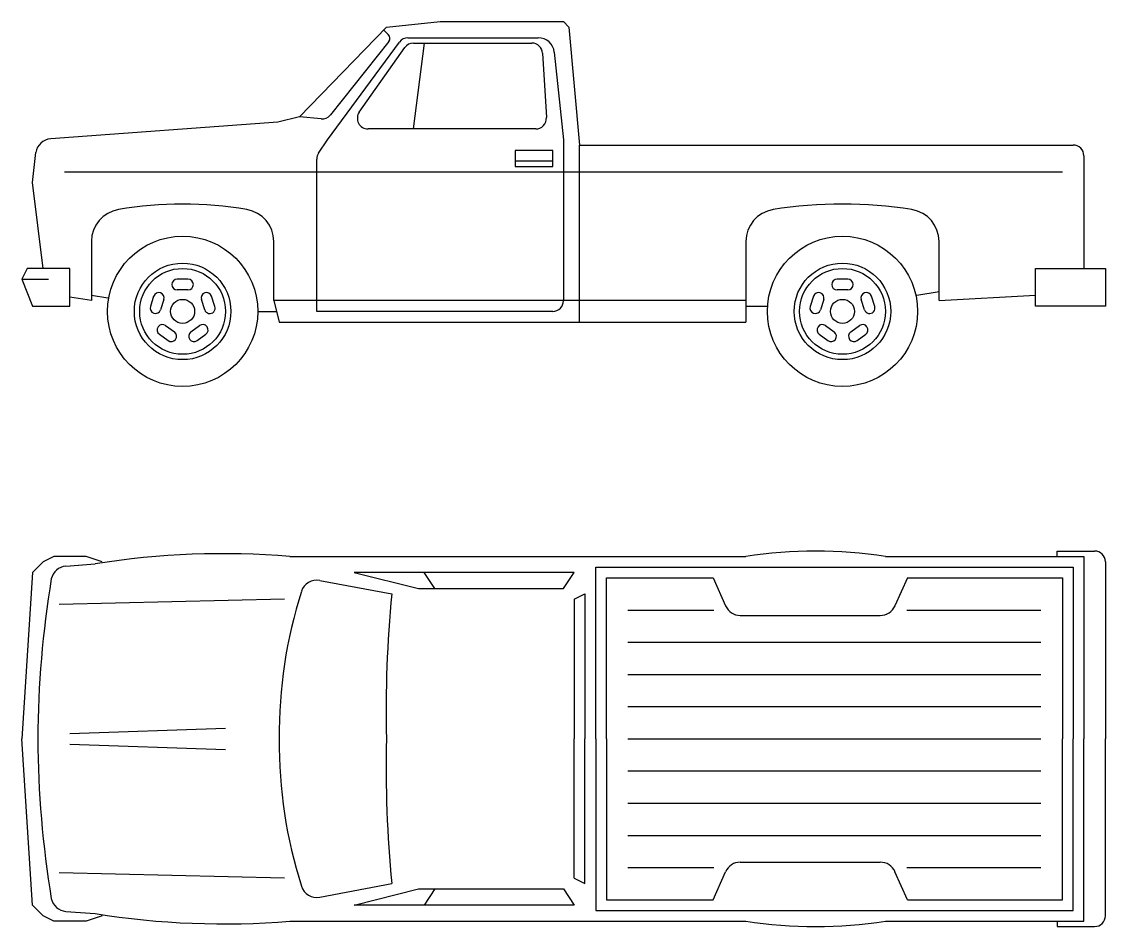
# Model space of a CAD drawing. Header units: millimetres. Extents: x 1343 to 64046, y 44602 to 77982.
# Drawn here: x 55051 to 60182, y 65494 to 69787 of the extents above; entities that cross this region are included whole.
import ezdxf

# ---------------------------------------------------------------- set-up
doc = ezdxf.new("R2010")
doc.units = ezdxf.units.MM

# ---------------------------------------------------------------- blocks, each defined once
blk = doc.blocks.new('A$C54E06AB9')
for p, q in [((152.4, 1752.6), (101.6, 1727.2)), ((304.8, 1752.6), (152.4, 1752.6)), ((381, 1727.2), (304.8, 1752.6)), ((1270, 1752.6), (3429, 1752.6)), ((4089.4, 1752.6), (5029.2, 1752.6)), ((4902.2, 1752.6), (4902.2, 1778)), ((4902.2, 1778), (5080, 1778)), ((5029.2, 1752.6), (5029.2, 889)), ((101.6, 1727.2), (50.8, 1676.4)), ((209.2, 1706.2), (347.6, 1716.8)), ((2717.8, 889), (2717.8, 1701.8)), ((2717.8, 1701.8), (4978.4, 1701.8)), ((4978.4, 1701.8), (4978.4, 889)), ((5130.8, 1727.2), (5130.8, 889)), ((50.8, 1676.4), (0, 889)), ((1574.8, 1676.4), (1879.6, 1600.2)), ((2616.2, 1676.4), (1574.8, 1676.4)), ((1955.8, 1600.2), (1905, 1676.4)), ((2565.4, 1600.2), (2616.2, 1676.4)), ((2768.6, 889), (2768.6, 1651)), ((2768.6, 1651), (3273.8, 1651)), ((3273.8, 1651), (3332.7, 1518.5)), ((4193.8, 1651), (4134.9, 1518.5)), ((4193.8, 1651), (4927.6, 1651)), ((4927.6, 1651), (4927.6, 889)), ((1411.4, 1638.8), (1752.6, 1574.8)), ((1879.6, 1600.2), (2565.4, 1600.2)), ((1244.6, 1549.4), (177.8, 1524)), ((2616.2, 1549.4), (2667, 1574.8)), ((2616.2, 1549.4), (2616.2, 889)), ((2667, 1574.8), (2667, 889)), ((2870.2, 1498.6), (3276.6, 1498.6)), ((4191, 1498.6), (4826, 1498.6)), ((3402.3, 1473.2), (4065.3, 1473.2)), ((2870.2, 1346.2), (4826, 1346.2)), ((2870.2, 1193.8), (4826, 1193.8)), ((2870.2, 1041.4), (4826, 1041.4)), ((228.6, 914.4), (965.2, 939.8)), ((50.8, 101.6), (0, 889)), ((2616.2, 228.6), (2616.2, 889)), ((2667, 203.2), (2667, 889)), ((2717.8, 889), (2717.8, 76.2)), ((2768.6, 889), (2768.6, 127)), ((2870.2, 889), (4826, 889)), ((4927.6, 127), (4927.6, 889)), ((4978.4, 76.2), (4978.4, 889)), ((5029.2, 25.4), (5029.2, 889)), ((5130.8, 50.8), (5130.8, 889)), ((228.6, 863.6), (965.2, 838.2)), ((2870.2, 736.6), (4826, 736.6)), ((2870.2, 584.2), (4826, 584.2)), ((2870.2, 431.8), (4826, 431.8)), ((2870.2, 279.4), (3276.6, 279.4)), ((3273.8, 127), (3332.7, 259.5)), ((3402.3, 304.8), (4065.3, 304.8)), ((4193.8, 127), (4134.9, 259.5)), ((4191, 279.4), (4826, 279.4)), ((1244.6, 228.6), (177.8, 254)), ((2616.2, 228.6), (2667, 203.2)), ((1411.4, 139.2), (1752.6, 203.2)), ((1574.8, 101.6), (1879.6, 177.8)), ((1879.6, 177.8), (2565.4, 177.8)), ((1955.8, 177.8), (1905, 101.6)), ((2565.4, 177.8), (2616.2, 101.6)), ((2768.6, 127), (3273.8, 127)), ((4193.8, 127), (4927.6, 127)), ((101.6, 50.8), (50.8, 101.6)), ((209.2, 71.8), (347.6, 61.2)), ((2616.2, 101.6), (1574.8, 101.6)), ((2717.8, 76.2), (4978.4, 76.2)), ((152.4, 25.4), (101.6, 50.8)), ((304.8, 25.4), (152.4, 25.4)), ((381, 50.8), (304.8, 25.4)), ((1270, 25.4), (3429, 25.4)), ((4089.4, 25.4), (5029.2, 25.4)), ((4902.2, 25.4), (4902.2, 0)), ((4902.2, 0), (5080, 0))]:
    blk.add_line(p, q)
for centre, radius, start, end in [((956.6, -2074.8), 3840.2, 85.3187, 99.1246), ((3759.2, -381), 2159, 81.2026, 98.7974), ((5080, 1727.2), 50.8, 0, 90), ((215, 1630.2), 76.2, 94.3987, 168.3158), ((4854, 864.6), 4777.9, 170.5917, 179.7072), ((1397.3, 1563.9), 76.2, 79.3803, 162.3167), ((3454.4, 908), 2235.3, 162.3167, 180.4883), ((7226.3, 1028.7), 5500.9, 174.3026, 181.4552), ((3402.3, 1549.4), 76.2, 203.9625, 270), ((4065.3, 1549.4), 76.2, 270, 336.0375), ((4854, 913.4), 4777.9, 180.2928, 189.4083), ((3454.4, 869.9), 2235.3, 179.5117, 197.6833), ((7226.3, 749.3), 5500.9, 178.5448, 185.6974), ((3402.3, 228.6), 76.2, 90, 156.0375), ((4065.3, 228.6), 76.2, 23.9625, 90), ((1397.3, 214.1), 76.2, 197.6833, 280.6197), ((215, 147.8), 76.2, 191.6842, 265.6013), ((956.6, 3852.8), 3840.2, 260.8754, 274.6813), ((3759.2, 2159), 2159, 261.2026, 278.7974), ((5080, 50.8), 50.8, 270, 0)]:
    blk.add_arc(centre, radius, start, end)
blk = doc.blocks.new('A$C13806C89')
for p, q in [((1314.7, 1277.3), (1727.2, 1701.8)), ((1727.2, 1701.8), (1981.2, 1727.2)), ((1981.2, 1727.2), (2565.4, 1727.2)), ((2565.4, 1727.2), (2590.8, 1701.8)), ((2590.8, 1701.8), (2641.6, 1143)), ((1736, 1666.7), (1713.1, 1688.4)), ((1829.1, 1651), (2446, 1651)), ((1447.8, 1168.4), (1788.2, 1630.3)), ((1738.7, 1632.9), (1462.5, 1285.7)), ((1598.5, 1299.3), (1813.6, 1604.1)), ((1905, 1625.6), (1854.2, 1219.2)), ((1855.1, 1625.6), (2415.9, 1625.6)), ((2466.6, 1577.8), (2484.5, 1273)), ((2521.8, 1582.8), (2565.4, 1168.4)), ((1213.1, 1251.9), (137.5, 1172.8)), ((1314.7, 1277.3), (1213.1, 1251.9)), ((1417.5, 1266.7), (1314.7, 1277.3)), ((2433.8, 1219.2), (1640, 1219.2)), ((1405.5, 1105), (1447.8, 1168.4)), ((2565.4, 1168.4), (2565.4, 406.4)), ((2641.6, 304.8), (2641.6, 1143)), ((2641.6, 1143), (4978.4, 1143)), ((50.8, 965.2), (67.5, 1107.5)), ((2514.6, 1117.6), (2336.8, 1117.6)), ((2336.8, 1117.6), (2336.8, 1041.4)), ((2514.6, 1041.4), (2514.6, 1117.6)), ((5029.2, 1092.2), (5029.2, 558.8)), ((1397, 355.6), (1397, 1076.8)), ((2514.6, 1066.8), (2336.8, 1066.8)), ((2336.8, 1041.4), (2514.6, 1041.4)), ((203.2, 1016), (4927.6, 1016)), ((101.6, 558.8), (50.8, 965.2)), ((330.2, 687), (330.2, 406.4)), ((1193.8, 406.4), (1193.8, 687)), ((3429, 687), (3429, 304.8)), ((4343.4, 406.4), (4343.4, 687)), ((25.4, 558.8), (0, 508)), ((228.6, 558.8), (25.4, 558.8)), ((228.6, 381), (228.6, 558.8)), ((4800.6, 558.8), (5130.8, 558.8)), ((4800.6, 381), (4800.6, 558.8)), ((5130.8, 558.8), (5130.8, 381)), ((0, 508), (50.8, 381)), ((0, 508), (127, 508)), ((787.4, 508), (736.6, 508)), ((3911.6, 508), (3860.8, 508)), ((330.2, 406.4), (228.6, 423.3)), ((330.2, 431.8), (408.6, 420)), ((624.9, 426.9), (609.2, 378.5)), ((673.2, 411.2), (657.5, 362.8)), ((787.4, 457.2), (736.6, 457.2)), ((866.5, 362.8), (850.8, 411.2)), ((914.8, 378.5), (899.1, 426.9)), ((3749.1, 426.9), (3733.4, 378.5)), ((3797.4, 411.2), (3781.7, 362.8)), ((3911.6, 457.2), (3860.8, 457.2)), ((3990.7, 362.8), (3975, 411.2)), ((4039, 378.5), (4023.3, 426.9)), ((4238, 432.5), (4343.4, 449.2)), ((4343.4, 406.4), (4800.6, 431.8)), ((50.8, 381), (228.6, 381)), ((3429, 406.4), (1193.8, 406.4)), ((1193.8, 406.4), (1219.2, 304.8)), ((3429, 381), (3530.6, 381)), ((5130.8, 381), (4800.6, 381)), ((1116.7, 355.6), (1206.5, 355.6)), ((2514.6, 355.6), (1397, 355.6)), ((681.7, 288.3), (722.8, 258.5)), ((801.2, 258.5), (842.3, 288.3)), ((1219.2, 304.8), (3429, 304.8)), ((3805.9, 288.3), (3847, 258.5)), ((3925.4, 258.5), (3966.5, 288.3)), ((651.9, 247.2), (693, 217.4)), ((831, 217.4), (872.1, 247.2)), ((3776.1, 247.2), (3817.2, 217.4)), ((3955.2, 217.4), (3996.3, 247.2))]:
    blk.add_line(p, q)
for centre, radius in [((762, 355.6), 355.6), ((3886.2, 355.6), 355.6), ((762, 355.6), 228.6), ((3886.2, 355.6), 228.6), ((762, 355.6), 203.2), ((3886.2, 355.6), 203.2), ((762, 355.6), 56.8), ((3886.2, 355.6), 56.8)]:
    blk.add_circle(centre, radius)
for centre, radius, start, end in [((1718.5, 1648.3), 25.4, 322.5946, 46.5349), ((1829.1, 1600.2), 50.8, 90, 143.6156), ((2446, 1574.8), 76.2, 6.009, 90), ((1855.1, 1574.8), 50.8, 90, 144.7824), ((2415.9, 1574.8), 50.8, 3.3665, 90), ((1422.7, 1317.3), 50.8, 264.1272, 321.4926), ((1640, 1270), 50.8, 144.7824, 270), ((2433.8, 1270), 50.8, 270, 3.3665), ((142.9, 1096.8), 76.2, 94.0856, 171.8699), ((4978.4, 1092.2), 50.8, 0, 90), ((1447.8, 1076.8), 50.8, 146.3099, 180), ((482.6, 687), 152.4, 99.0847, 180), ((762, -911.8), 1775.4, 80.1585, 99.8415), ((1041.4, 687), 152.4, 0, 80.9153), ((3581.4, 687), 152.4, 99.0847, 180), ((3886.2, -1219.2), 2082.8, 80.9153, 99.0847), ((4191, 687), 152.4, 0, 80.9153), ((736.6, 482.6), 25.4, 90, 270), ((787.4, 482.6), 25.4, 270, 90), ((3860.8, 482.6), 25.4, 90, 270), ((3911.6, 482.6), 25.4, 270, 90), ((649.1, 419), 25.4, 342, 162), ((874.9, 419), 25.4, 18, 198), ((3773.3, 419), 25.4, 342, 162), ((3999.1, 419), 25.4, 18, 198), ((633.4, 370.7), 25.4, 162, 342), ((890.6, 370.7), 25.4, 198, 18), ((2514.6, 406.4), 50.8, 270, 0), ((3757.6, 370.7), 25.4, 162, 342), ((4014.8, 370.7), 25.4, 198, 18), ((666.8, 267.8), 25.4, 54, 234), ((707.9, 237.9), 25.4, 234, 54), ((816.1, 237.9), 25.4, 126, 306), ((857.2, 267.8), 25.4, 306, 126), ((3791, 267.8), 25.4, 54, 234), ((3832.1, 237.9), 25.4, 234, 54), ((3940.3, 237.9), 25.4, 126, 306), ((3981.4, 267.8), 25.4, 306, 126)]:
    blk.add_arc(centre, radius, start, end)

msp = doc.modelspace()

# ---------------------------------------------------------------- block references
for name, p in [('A$C13806C89', (55051.3, 68059.4)), ('A$C54E06AB9', (55051.3, 65502.5))]:
    msp.add_blockref(name, p)

doc.saveas('drawing.dxf')
